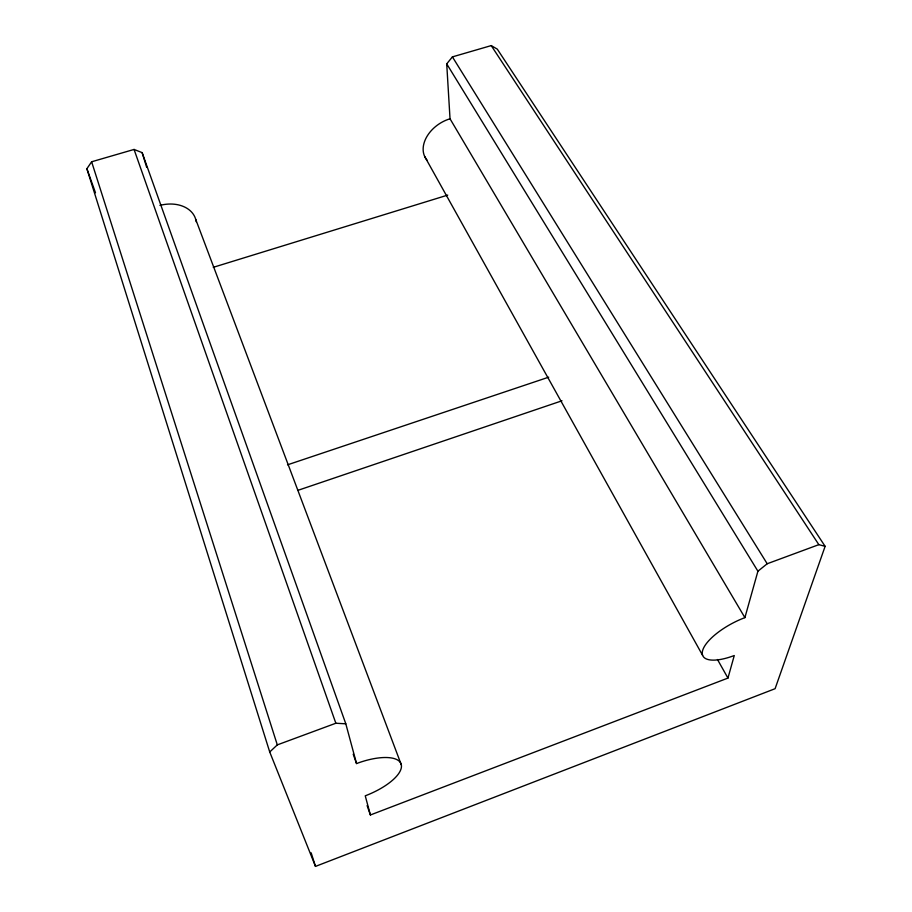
<?xml version="1.0" encoding="UTF-8"?>
<svg xmlns="http://www.w3.org/2000/svg" width="912" height="912" viewBox="0 0 912 912"><rect width="100%" height="100%" fill="white"/><g stroke="black" fill="none" stroke-linecap="round" stroke-linejoin="round"><path stroke-width="1.37" d="M727.947 678.083L734.274 655.523A41.314 15.082 -27.9 0 1 702.616 650.552A41.314 15.082 -27.9 0 1 744.899 617.641L757.918 571.208L767.197 563.753L818.851 544.658L825.121 546.334L775.097 688.697L315.484 866.4L269.724 751.978L86.879 168.72L91.633 161.777L134.064 149.443L142.124 152.623L345.808 723.809L356.535 763.561A43.388 16.621 -21.7 0 1 401.234 764.438A43.388 16.621 -21.7 0 1 365.245 795.823L370.409 814.975L727.947 678.083L717.47 659.501M744.899 617.641L450.026 118.788L446.72 63.863L452.409 56.886L491.226 45.6L497.279 49.123L825.121 546.334M269.724 751.978L277.305 744.887L335.844 723.239L345.808 723.809M298.076 490.291L561.986 400.79M287.531 464.824L548.705 377.18M213.271 267.319L447.724 195.1M491.226 45.6L818.851 544.658M452.409 56.886L767.197 563.753M446.72 63.863L757.918 571.208M424.65 156.431L702.616 655.352M195.727 219.393L401.337 764.872M86.879 168.72L95.498 192.763M353.206 754.178L356.535 763.561M367.103 805.604L370.409 814.975M134.064 149.443L335.844 723.239M91.633 161.777L277.305 744.887M311.163 852.834L315.484 866.4M142.124 152.623L146.65 167.238M159.931 205.405A31.578 23.302 -16.3 0 1 196.217 221.764M426.941 160.01A30.449 21.717 -32.7 0 1 450.026 118.788"/></g></svg>
